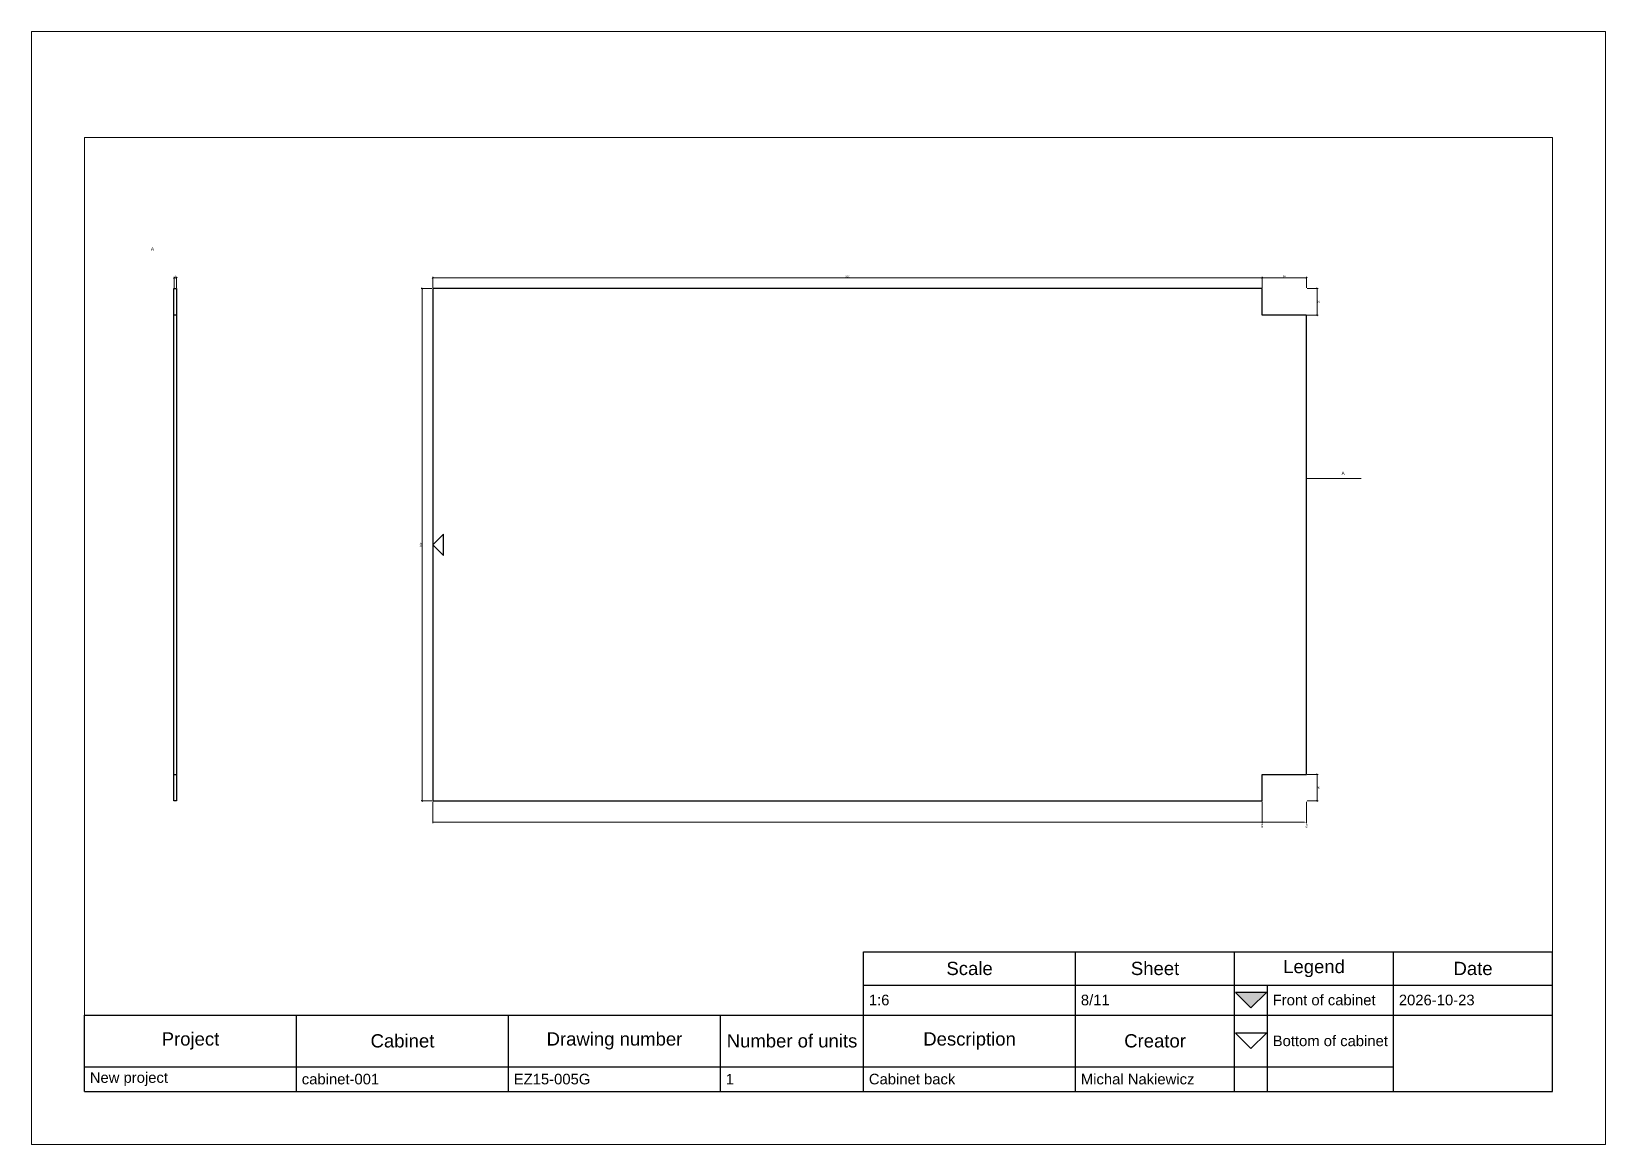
# Paper-space layout 'Cabinet back' of a CAD drawing. Header units: millimetres. Extents: x -5 to 1777, y -5 to 1255.
import ezdxf

# ---------------------------------------------------------------- set-up
doc = ezdxf.new("R2010")
doc.units = ezdxf.units.MM
doc.layers.get('0').update_dxf_attribs({"true_color": 0xc2ced6})
doc.layers.add('New project_cabinet-001_Cabinet back_View from above', color=1, linetype='Continuous', true_color=0xff0000)
doc.layers.add('New project_cabinet-001_Cabinet back_View from right', color=1, linetype='Continuous', true_color=0xff0000)
doc.layers.add('TitleBlock', color=7, linetype='Continuous')
doc.styles.add('Blum_Dimension', font='arial.ttf', dxfattribs={"height": 2})
doc.styles.add('Blum_Titleblock_Header', font='arial.ttf', dxfattribs={"height": 2.5})
doc.styles.add('Blum_Titleblock_Value', font='arial.ttf', dxfattribs={"height": 2})
doc.styles.add('Blum_ViewInfo', font='arial.ttf', dxfattribs={"height": 4})
doc.dimstyles.new('Blum_Chain', dxfattribs={"dimtxt": 2, "dimasz": 2, "dimexe": 1.25, "dimexo": 1, "dimtad": 0, "dimjust": 4, "dimtih": 1, "dimtoh": 1, "dimtxsty": 'Blum_Dimension', "dimblk1": 'DOTSMALL', "dimsah": 1, "dimcen": 2, "dimadec": 0, "dimazin": 2, "dimtfac": 1, "dimtix": 1, "dimtmove": 0, "dimatfit": 3, "dimldrblk": 'OBLIQUE', "dimfxl": 0, "dimlwd": 5, "dimlwe": 5, "dimarcsym": 0})
doc.dimstyles.new('Blum_Default', dxfattribs={"dimtxt": 2, "dimasz": 1.5, "dimexe": 1.25, "dimexo": 1, "dimtad": 1, "dimtxsty": 'Blum_Dimension', "dimblk": 'OBLIQUE', "dimcen": 2, "dimadec": 0, "dimazin": 2, "dimtfac": 1, "dimtix": 1, "dimtmove": 0, "dimatfit": 3, "dimfxl": 0, "dimlwd": 5, "dimlwe": 5, "dimarcsym": 0})
doc.dimstyles.new('Blum_ViewInfo', dxfattribs={"dimtxt": 4, "dimasz": 3, "dimexe": 1.25, "dimexo": 1, "dimtad": 1, "dimtxsty": 'Blum_ViewInfo', "dimblk": 'OBLIQUE', "dimcen": 0, "dimadec": 0, "dimazin": 2, "dimtfac": 1, "dimtofl": 0, "dimtmove": 0, "dimatfit": 2, "dimfxl": 0, "dimlwd": 20, "dimlwe": 20, "dimarcsym": 0})

# ---------------------------------------------------------------- blocks, each defined once
blk = doc.blocks.new('Blum_Trinagle_Outline')
blk.add_lwpolyline([(0, 0), (2, 2), (-2, 2)], close=True)
blk = doc.blocks.new('Blum_Trinagle_Filled')
h = blk.add_hatch(color=256)
h.dxf.hatch_style = 1
h.paths.add_polyline_path([(2, 2), (-2, 2), (0, 0)])
blk.add_lwpolyline([(0, 0), (2, 2), (-2, 2)], close=True)
blk = doc.blocks.new('*T455')
at = {"layer": 'TitleBlock', "color": 0, "linetype": 'ByBlock', "lineweight": -2, "transparency": 16777216}
for p, q in [((147, 26.32), (277, 26.32)), ((147, 0), (147, 26.32)), ((187, 0), (187, 26.32)), ((217, 0), (217, 26.32)), ((247, 0), (247, 26.32)), ((277, 0), (277, 26.32)), ((147, 20.08), (277, 20.08)), ((223.2, 0), (223.2, 20.08)), ((0, 14.42), (277, 14.42)), ((0, 0), (0, 14.42)), ((40, 0), (40, 14.42)), ((80, 0), (80, 14.42)), ((120, 0), (120, 14.42)), ((0, 4.67), (247, 4.67)), ((0, 0), (277, 0))]:
    blk.add_line(p, q, dxfattribs=at)
at = {"layer": 'TitleBlock', "color": 0, "lineweight": 0, "transparency": 16777216, "xscale": 1.45, "yscale": 1.45, "zscale": 1.45}
for name, p in [('Blum_Trinagle_Filled', (220.1, 15.8)), ('Blum_Trinagle_Outline', (220.1, 8.09))]:
    blk.add_blockref(name, p, dxfattribs=at)
at = {"layer": 'TitleBlock', "color": 0, "lineweight": 0, "transparency": 16777216}
for s, insert, char_height, width, attachment_point, style in [('Scale', (167, 23.2), 2.5, 37, 5, 'Blum_Titleblock_Header'), ('Sheet', (202, 23.2), 2.5, 27, 5, 'Blum_Titleblock_Header'), ('Legend', (232, 23.2), 2.5, 27, 5, 'Blum_Titleblock_Header'), ('Date', (262, 23.2), 2.5, 27, 5, 'Blum_Titleblock_Header'), ('1:6', (148, 17.25), 2, 38, 4, 'Blum_Titleblock_Value'), ('8/11', (188, 17.25), 2, 28, 4, 'Blum_Titleblock_Value'), ('Front of cabinet', (224.2, 17.25), 2, 21.8, 4, 'Blum_Titleblock_Value'), ('2026-10-23', (248, 17.25), 2, 28, 4, 'Blum_Titleblock_Value'), ('Project', (20, 9.54), 2.5, 37, 5, 'Blum_Titleblock_Header'), ('Cabinet', (60, 9.54), 2.5, 37, 5, 'Blum_Titleblock_Header'), ('Drawing number', (100, 9.54), 2.5, 37, 5, 'Blum_Titleblock_Header'), ('Number of units', (133.5, 9.54), 2.5, 24, 5, 'Blum_Titleblock_Header'), ('Description', (167, 9.54), 2.5, 37, 5, 'Blum_Titleblock_Header'), ('Creator', (202, 9.54), 2.5, 27, 5, 'Blum_Titleblock_Header'), ('Bottom of cabinet', (224.2, 9.54), 2, 21.8, 4, 'Blum_Titleblock_Value'), ('New project', (1, 2.33), 2, 38, 4, 'Blum_Titleblock_Value'), ('cabinet-001', (41, 2.33), 2, 38, 4, 'Blum_Titleblock_Value'), ('EZ15-005G', (81, 2.33), 2, 38, 4, 'Blum_Titleblock_Value'), ('1', (121, 2.33), 2, 25, 4, 'Blum_Titleblock_Value'), ('Cabinet back', (148, 2.33), 2, 38, 4, 'Blum_Titleblock_Value'), ('Michal Nakiewicz', (188, 2.33), 2, 28, 4, 'Blum_Titleblock_Value')]:
    blk.add_mtext(s, dxfattribs=dict(at, insert=insert, char_height=char_height, width=width, attachment_point=attachment_point, style=style))
blk = doc.blocks.new('TitleBlock_Cabinet back')
at = {"layer": 'TitleBlock', "lineweight": 0, "transparency": 33554684}
for points in [[(-0.79, -0.79, 0), (-0.79, 209.21, 0), (296.21, 209.21, 0), (296.21, -0.79, 0)], [(9.21, 9.21, 0), (9.21, 189.21, 0), (286.21, 189.21, 0), (286.21, 9.21, 0)]]:
    blk.add_polyline3d(points, close=True, dxfattribs=at)
blk.add_blockref('*T455', (9.21, 9.21))
blk = doc.blocks.new('_Oblique')
at = {"color": 0, "linetype": 'ByBlock', "lineweight": -2}
blk.add_line((-0.5, -0.5), (0.5, 0.5), dxfattribs=at)
blk = doc.blocks.new('*D457')
at = {"layer": 'New project_cabinet-001_Cabinet back_View from right', "color": 0, "lineweight": 5, "transparency": 16777216}
for p, q in [((156.6, 965.2), (156.6, 977.4)), ((156.6, 976.2), (159.6, 976.2)), ((159.6, 965.2), (159.6, 977.4))]:
    blk.add_line(p, q, dxfattribs=at)
at = {"layer": 'New project_cabinet-001_Cabinet back_View from right', "color": 0, "lineweight": 5, "transparency": 16777216, "xscale": 1.5, "yscale": 1.5, "zscale": 1.5, "rotation": 180}
blk.add_blockref('_Oblique', (156.6, 976.2), dxfattribs=at)
at = {"layer": 'New project_cabinet-001_Cabinet back_View from right', "color": 0, "lineweight": 5, "transparency": 16777216, "xscale": 1.5, "yscale": 1.5, "zscale": 1.5}
blk.add_blockref('_Oblique', (159.6, 976.2), dxfattribs=at)
at = {"layer": 'New project_cabinet-001_Cabinet back_View from right', "color": 0, "lineweight": 0, "transparency": 16777216, "insert": (158.1, 977.8), "char_height": 2, "attachment_point": 5, "style": 'Blum_Dimension'}
blk.add_mtext('3', dxfattribs=at)
blk = doc.blocks.new('_DotSmall')
at = {"color": 0, "linetype": 'ByBlock', "const_width": 0.5}
blk.add_lwpolyline([(-0.0625, 0, 1), (0.0625, 0, 1)], format="xyb", close=True, dxfattribs=at)
blk = doc.blocks.new('*D460')
at = {"layer": 'New project_cabinet-001_Cabinet back_View from above', "color": 0, "lineweight": 5, "transparency": 16777216}
for p, q in [((449.6, 383.2), (449.6, 358.9)), ((1388.6, 383.2), (1388.6, 358.9)), ((449.6, 360.2), (1386.6, 360.2))]:
    blk.add_line(p, q, dxfattribs=at)
at = {"layer": 'New project_cabinet-001_Cabinet back_View from above', "color": 0, "lineweight": 0, "transparency": 16777216}
blk.add_solid([(1386.6, 359.9), (1386.6, 360.5), (1388.6, 360.2)], dxfattribs=at)
at = {"layer": 'New project_cabinet-001_Cabinet back_View from above', "color": 0, "lineweight": 5, "transparency": 16777216, "xscale": 2, "yscale": 2, "zscale": 2, "rotation": 180}
blk.add_blockref('_DotSmall', (449.6, 360.2), dxfattribs=at)
at = {"layer": 'New project_cabinet-001_Cabinet back_View from above', "color": 0, "lineweight": 0, "transparency": 16777216, "insert": (1388.6, 356.1), "char_height": 2, "attachment_point": 5, "rotation": 270, "style": 'Blum_Dimension'}
blk.add_mtext('939', dxfattribs=at)
blk = doc.blocks.new('*D463')
at = {"layer": 'New project_cabinet-001_Cabinet back_View from above', "color": 0, "lineweight": 5, "transparency": 16777216}
for p, q in [((449.6, 383.2), (449.6, 358.9)), ((1438.6, 383.2), (1438.6, 358.9)), ((449.6, 360.2), (1436.6, 360.2))]:
    blk.add_line(p, q, dxfattribs=at)
at = {"layer": 'New project_cabinet-001_Cabinet back_View from above', "color": 0, "lineweight": 0, "transparency": 16777216}
blk.add_solid([(1436.6, 359.9), (1436.6, 360.5), (1438.6, 360.2)], dxfattribs=at)
at = {"layer": 'New project_cabinet-001_Cabinet back_View from above', "color": 0, "lineweight": 5, "transparency": 16777216, "xscale": 2, "yscale": 2, "zscale": 2, "rotation": 180}
blk.add_blockref('_DotSmall', (449.6, 360.2), dxfattribs=at)
at = {"layer": 'New project_cabinet-001_Cabinet back_View from above', "color": 0, "lineweight": 0, "transparency": 16777216, "insert": (1438.6, 356.1), "char_height": 2, "attachment_point": 5, "rotation": 270, "style": 'Blum_Dimension'}
blk.add_mtext('989', dxfattribs=at)
blk = doc.blocks.new('*D466')
at = {"layer": 'New project_cabinet-001_Cabinet back_View from above', "color": 0, "lineweight": 5, "transparency": 16777216}
for p, q in [((1439.6, 414.2), (1451.8, 414.2)), ((1450.6, 384.2), (1450.6, 414.2)), ((1439.6, 384.2), (1451.8, 384.2))]:
    blk.add_line(p, q, dxfattribs=at)
at = {"layer": 'New project_cabinet-001_Cabinet back_View from above', "color": 0, "lineweight": 5, "transparency": 16777216, "xscale": 1.5, "yscale": 1.5, "zscale": 1.5}
for p, rotation in [((1450.6, 414.2), 90), ((1450.6, 384.2), 270)]:
    blk.add_blockref('_Oblique', p, dxfattribs=dict(at, rotation=rotation))
at = {"layer": 'New project_cabinet-001_Cabinet back_View from above', "color": 0, "lineweight": 0, "transparency": 16777216, "insert": (1452.2, 399.2), "char_height": 2, "attachment_point": 5, "rotation": 270, "style": 'Blum_Dimension'}
blk.add_mtext('30', dxfattribs=at)
blk = doc.blocks.new('*D469')
at = {"layer": 'New project_cabinet-001_Cabinet back_View from above', "color": 0, "lineweight": 5, "transparency": 16777216}
for p, q in [((1439.6, 964.2), (1451.8, 964.2)), ((1450.6, 934.2), (1450.6, 964.2)), ((1439.6, 934.2), (1451.8, 934.2))]:
    blk.add_line(p, q, dxfattribs=at)
at = {"layer": 'New project_cabinet-001_Cabinet back_View from above', "color": 0, "lineweight": 5, "transparency": 16777216, "xscale": 1.5, "yscale": 1.5, "zscale": 1.5}
for p, rotation in [((1450.6, 964.2), 90), ((1450.6, 934.2), 270)]:
    blk.add_blockref('_Oblique', p, dxfattribs=dict(at, rotation=rotation))
at = {"layer": 'New project_cabinet-001_Cabinet back_View from above', "color": 0, "lineweight": 0, "transparency": 16777216, "insert": (1452.2, 949.2), "char_height": 2, "attachment_point": 5, "rotation": 270, "style": 'Blum_Dimension'}
blk.add_mtext('30', dxfattribs=at)
blk = doc.blocks.new('*D472')
at = {"layer": 'New project_cabinet-001_Cabinet back_View from above', "color": 0, "lineweight": 5, "transparency": 16777216}
for p, q in [((449.6, 965.2), (449.6, 977.4)), ((449.6, 976.2), (1388.6, 976.2)), ((1388.6, 965.2), (1388.6, 977.4))]:
    blk.add_line(p, q, dxfattribs=at)
at = {"layer": 'New project_cabinet-001_Cabinet back_View from above', "color": 0, "lineweight": 5, "transparency": 16777216, "xscale": 1.5, "yscale": 1.5, "zscale": 1.5, "rotation": 180}
blk.add_blockref('_Oblique', (449.6, 976.2), dxfattribs=at)
at = {"layer": 'New project_cabinet-001_Cabinet back_View from above', "color": 0, "lineweight": 5, "transparency": 16777216, "xscale": 1.5, "yscale": 1.5, "zscale": 1.5}
blk.add_blockref('_Oblique', (1388.6, 976.2), dxfattribs=at)
at = {"layer": 'New project_cabinet-001_Cabinet back_View from above', "color": 0, "lineweight": 0, "transparency": 16777216, "insert": (919.1, 977.8), "char_height": 2, "attachment_point": 5, "style": 'Blum_Dimension'}
blk.add_mtext('939', dxfattribs=at)
blk = doc.blocks.new('*D475')
at = {"layer": 'New project_cabinet-001_Cabinet back_View from above', "color": 0, "lineweight": 5, "transparency": 16777216}
for p, q in [((1388.6, 965.2), (1388.6, 977.4)), ((1388.6, 976.2), (1438.6, 976.2)), ((1438.6, 965.2), (1438.6, 977.4))]:
    blk.add_line(p, q, dxfattribs=at)
at = {"layer": 'New project_cabinet-001_Cabinet back_View from above', "color": 0, "lineweight": 5, "transparency": 16777216, "xscale": 1.5, "yscale": 1.5, "zscale": 1.5, "rotation": 180}
blk.add_blockref('_Oblique', (1388.6, 976.2), dxfattribs=at)
at = {"layer": 'New project_cabinet-001_Cabinet back_View from above', "color": 0, "lineweight": 5, "transparency": 16777216, "xscale": 1.5, "yscale": 1.5, "zscale": 1.5}
blk.add_blockref('_Oblique', (1438.6, 976.2), dxfattribs=at)
at = {"layer": 'New project_cabinet-001_Cabinet back_View from above', "color": 0, "lineweight": 0, "transparency": 16777216, "insert": (1413.6, 977.8), "char_height": 2, "attachment_point": 5, "style": 'Blum_Dimension'}
blk.add_mtext('50', dxfattribs=at)
blk = doc.blocks.new('*D478')
at = {"layer": 'New project_cabinet-001_Cabinet back_View from above', "color": 0, "lineweight": 5, "transparency": 16777216}
for p, q in [((448.6, 964.2), (436.3, 964.2)), ((437.6, 384.2), (437.6, 964.2)), ((448.6, 384.2), (436.3, 384.2))]:
    blk.add_line(p, q, dxfattribs=at)
at = {"layer": 'New project_cabinet-001_Cabinet back_View from above', "color": 0, "lineweight": 5, "transparency": 16777216, "xscale": 1.5, "yscale": 1.5, "zscale": 1.5}
for p, rotation in [((437.6, 964.2), 90), ((437.6, 384.2), 270)]:
    blk.add_blockref('_Oblique', p, dxfattribs=dict(at, rotation=rotation))
at = {"layer": 'New project_cabinet-001_Cabinet back_View from above', "color": 0, "lineweight": 0, "transparency": 16777216, "insert": (435.9, 674.2), "char_height": 2, "attachment_point": 5, "rotation": 270, "style": 'Blum_Dimension'}
blk.add_mtext('580', dxfattribs=at)

psp = doc.layouts.new('Cabinet back')

# ---------------------------------------------------------------- linework, layer by layer
at = {"linetype": 'Continuous', "lineweight": 30, "transparency": 33554684}
for p, q in [((156.568, 934.193), (156.568, 964.193)), ((156.568, 964.193), (159.568, 964.193)), ((159.568, 964.193), (159.568, 934.193)), ((1388.568, 964.193), (449.568, 964.193)), ((449.568, 964.193), (449.568, 384.193)), ((1388.568, 934.193), (1388.568, 964.193)), ((156.568, 414.193), (156.568, 934.193)), ((159.568, 934.193), (156.568, 934.193)), ((159.568, 934.193), (159.568, 414.193)), ((1438.568, 934.193), (1388.568, 934.193)), ((1438.568, 414.193), (1438.568, 934.193)), ((156.568, 414.193), (159.568, 414.193)), ((156.568, 384.193), (156.568, 414.193)), ((159.568, 414.193), (159.568, 384.193)), ((1388.568, 384.193), (1388.568, 414.193)), ((1388.568, 414.193), (1438.568, 414.193)), ((159.568, 384.193), (156.568, 384.193)), ((449.568, 384.193), (1388.568, 384.193))]:
    psp.add_line(p, q, dxfattribs=at)

# ---------------------------------------------------------------- block references
at = {"lineweight": 0, "transparency": 33554684, "xscale": 6, "yscale": 6, "zscale": 6}
psp.add_blockref('TitleBlock_Cabinet back', (0, 0), dxfattribs=at)
at = {"layer": 'New project_cabinet-001_Cabinet back_View from above', "lineweight": 0, "transparency": 33554684, "xscale": 6, "yscale": 6, "zscale": 6, "rotation": 270}
psp.add_blockref('Blum_Trinagle_Outline', (449.568, 674.193), dxfattribs=at)

# ---------------------------------------------------------------- texts
at = {"lineweight": 0, "transparency": 33554684, "char_height": 4, "attachment_point": 7, "style": 'Blum_ViewInfo'}
for insert in [(130.318, 1006.943), (1478.318, 752.983)]:
    psp.add_mtext('A', dxfattribs=dict(at, insert=insert))

# ---------------------------------------------------------------- dimensions: what is measured, and where the dimension line sits
at = {"layer": 'New project_cabinet-001_Cabinet back_View from above', "lineweight": 0, "transparency": 33554684}
for base, p1, p2, override, picture, middle in [((437.568, 964.193), (449.568, 384.193), (449.568, 964.193), {"dimscale": 0, "dimtad": 4}, '*D478', (435.922, 674.193)), ((1450.568, 964.193), (1438.568, 934.193), (1438.568, 964.193), {"dimscale": 0}, '*D469', (1452.215, 949.193)), ((1450.568, 414.193), (1438.568, 384.193), (1438.568, 414.193), {"dimscale": 0}, '*D466', (1452.215, 399.193))]:
    dim = psp.add_linear_dim(base=base, p1=p1, p2=p2, angle=90, dimstyle='Blum_Default', override=override, dxfattribs=at)
    dim.commit()
    dim.dimension.update_dxf_attribs({"geometry": picture, "text_midpoint": middle})
for base, p1, p2, dimstyle, picture, middle in [((1388.568, 976.193), (449.568, 964.193), (1388.568, 964.193), 'Blum_Default', '*D472', (919.068, 977.84)), ((1438.568, 976.193), (1388.568, 964.193), (1438.568, 964.193), 'Blum_Default', '*D475', (1413.568, 977.839)), ((1388.568, 360.193), (449.568, 384.193), (1388.568, 384.193), 'Blum_Chain', '*D460', (1388.568, 356.107)), ((1438.568, 360.193), (449.568, 384.193), (1438.568, 384.193), 'Blum_Chain', '*D463', (1438.568, 356.107))]:
    dim = psp.add_linear_dim(base=base, p1=p1, p2=p2, dimstyle=dimstyle, override={"dimscale": 0}, dxfattribs=at)
    dim.commit()
    dim.dimension.update_dxf_attribs({"geometry": picture, "text_midpoint": middle})
at = {"layer": 'New project_cabinet-001_Cabinet back_View from right', "lineweight": 0, "transparency": 33554684}
dim = psp.add_linear_dim(base=(159.568, 976.193), p1=(156.568, 964.193), p2=(159.568, 964.193), dimstyle='Blum_Default', override={"dimscale": 0}, dxfattribs=at)
dim.commit()
dim.dimension.update_dxf_attribs({"geometry": '*D457', "text_midpoint": (158.068, 977.84)})

# ---------------------------------------------------------------- leaders
at = {"lineweight": 0, "transparency": 33554684}
psp.add_leader([(1438.568, 749.233), (1500.73, 749.233)], dimstyle='Blum_ViewInfo', override={"dimscale": 0}, dxfattribs=at)

doc.saveas('drawing.dxf')
